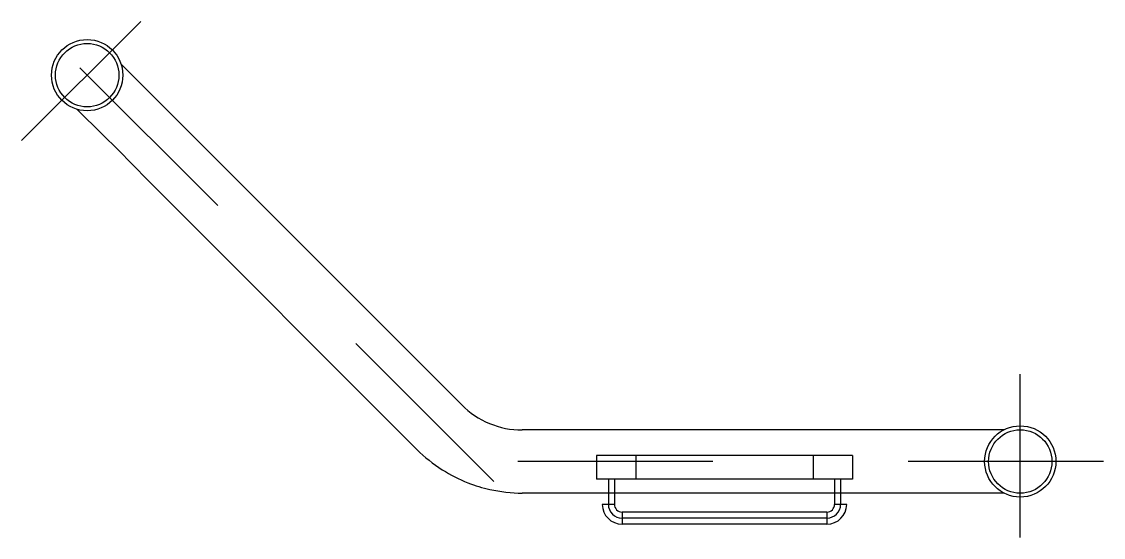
# Model space of a CAD drawing. Extents: x 1.127 to 1.681, y 166.258 to 166.523.
import ezdxf

# ---------------------------------------------------------------- set-up
doc = ezdxf.new("R2010")
doc.units = 0
doc.header["$LTSCALE"] = 0.2
doc.header["$MEASUREMENT"] = 0
doc.linetypes.add('AXES', pattern=[0.5400000065565109, 0.300000011920929, -0.07999999821186066, 0.07999999821186066, -0.07999999821186066])
doc.linetypes.add('CONTINU', pattern=[0])
doc.layers.get('0').update_dxf_attribs({"linetype": 'CONTINUOUS'})
doc.layers.add('DECA_EIXOS', color=5, linetype='AXES')

msp = doc.modelspace()

# ---------------------------------------------------------------- linework, layer by layer
at = {"linetype": 'CONTINU'}
for p, q in [((1.352670742524053, 166.326328419291), (1.178119174440482, 166.5008799873746)), ((1.168716815308534, 166.4646978188625), (1.15538586953974, 166.477819259274)), ((1.176483401616236, 166.4571146525688), (1.168716815308534, 166.4646978188625)), ((1.191836377801509, 166.4414853828204), (1.176483401616236, 166.4571146525688)), ((1.329688592445882, 166.3033462692129), (1.191836377801509, 166.4414853828204)), ((1.630461482801858, 166.3135136815896), (1.383608244541519, 166.3135136815897)), ((1.552764076401825, 166.3002630161637), (1.421757368585861, 166.3002629970892)), ((1.421757368585861, 166.3002629970892), (1.421757380507399, 166.288262395519)), ((1.441758401006777, 166.3002630000014), (1.441758401006777, 166.288262395519)), ((1.532763049941678, 166.3002630161637), (1.532763049941678, 166.288262395519)), ((1.552764076401825, 166.3002630161637), (1.552764076401825, 166.288262395519)), ((1.552764076401825, 166.288262395519), (1.421757380507399, 166.288262395519)), ((1.427757717057134, 166.288262395519), (1.427757719441445, 166.2752617123928)), ((1.43085788200001, 166.288262395519), (1.430857901074573, 166.2752617291783)), ((1.543663574909214, 166.288262395519), (1.54366356537034, 166.2752616067588)), ((1.546763737467783, 166.288262395519), (1.546763718393023, 166.2752616743707)), ((1.630461482801912, 166.2810120213409), (1.383608244541519, 166.2810120213409)), ((1.430857901074573, 166.2752617291783), (1.424657547345787, 166.2752616849271)), ((1.54986393817526, 166.2752617419841), (1.54366356537034, 166.2752616067588)), ((1.539763391320423, 166.2713615459232), (1.434758075126031, 166.271361536386)), ((1.434758075126031, 166.271361536386), (1.434758113274953, 166.26516117312)), ((1.539763343634271, 166.2682613642902), (1.434758094200375, 166.2682613738275)), ((1.539763391320423, 166.2713615459232), (1.539763381783192, 166.2651612017316)), ((1.539763381783192, 166.2651612017316), (1.434758113274953, 166.26516117312))]:
    msp.add_line(p, q, dxfattribs=at)
at = {"linetype": 'CONTINUOUS'}
for centre, radius in [((1.160754126818278, 166.4952628514653), 0.01825094777663002), ((1.160754126818278, 166.4952628514653), 0.01625142186804611), ((1.638768463953075, 166.2972628514653), 0.01825090177435396), ((1.638768463953075, 166.2972628514653), 0.01625076336364639)]:
    msp.add_circle(centre, radius, dxfattribs=at)
at = {"linetype": 'CONTINU'}
for centre, radius, start, end in [((1.381842399275832, 166.3542982825833), 0.04041409172840508, 223.7951398058283, 248.2028627319818), ((1.382758336314165, 166.3539182088188), 0.04041346513978086, 246.7969176260457, 271.2050375897761), ((1.385993058979449, 166.3610835268913), 0.08064604067065427, 225.7198116926838, 237.5330535008212), ((1.383016398500735, 166.3557463371079), 0.07454597583557056, 237.2612302507263, 248.6038811705212), ((1.383340686215732, 166.3570897706486), 0.07591535844951186, 248.745895537031, 257.6633549168433), ((1.384621349535218, 166.3616517243597), 0.08064606676510803, 257.4669789464351, 269.2802108084001), ((1.434758113274949, 166.2752617390493), 0.01010056592930676, 180.0003070094674, 270.0000000000214), ((1.434758065588789, 166.2752617199748), 0.007000346147347679, 180.0000620566994, 270.0002341774375), ((1.434758065588807, 166.2752617009003), 0.003900164514335654, 179.9995845789125, 270.00014010761), ((1.539763343634271, 166.2752617390493), 0.007000374759030592, 270, 359.9994706272462), ((1.539763381783191, 166.2752617581237), 0.01010055639207508, 270.0000000000075, 359.9999084473115), ((1.539763391320414, 166.2752617199748), 0.003900174051580052, 270.0000000001305, 359.9983367919667)]:
    msp.add_arc(centre, radius, start, end, dxfattribs=at)
at = {"layer": 'DECA_EIXOS'}
for p, q in [((1.369064716938664, 166.2869523043355), (1.138001878867003, 166.518015094721)), ((1.638768463953075, 166.2583598212837), (1.638768463953075, 166.3419403503546)), ((1.681355630844411, 166.2972628514653), (1.343132606142621, 166.2972628514653))]:
    msp.add_line(p, q, dxfattribs=at)
msp.add_lwpolyline([(1.127186430762756, 166.4616951554098), (1.188189150173147, 166.5226978748202)], dxfattribs=at)

doc.saveas('drawing.dxf')
